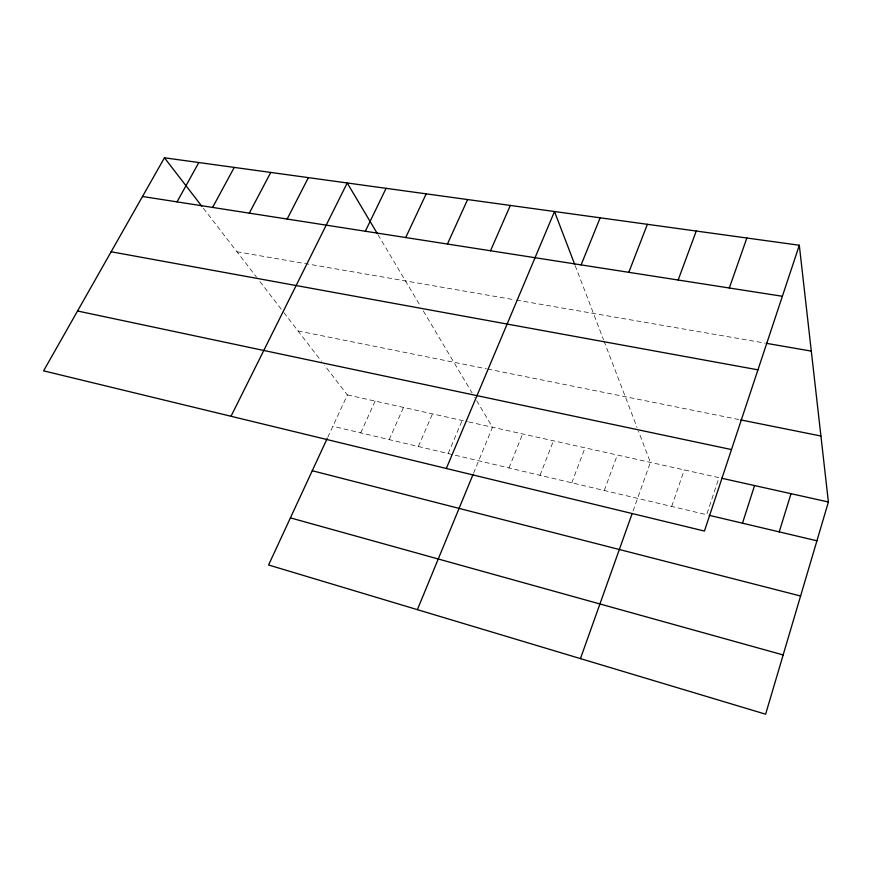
<?xml version="1.0" encoding="UTF-8"?>
<svg xmlns="http://www.w3.org/2000/svg" width="872" height="872" viewBox="0 0 872 872"><rect width="100%" height="100%" fill="white"/><g stroke="black" fill="none" stroke-linecap="round" stroke-linejoin="round"><path stroke-width="0.65" stroke-dasharray="4.36 3.27" d="M671.691 506.436L684.28 469.921M633.05 511.057L650.403 462.378L638.457 431.139M604.274 490.489L617.332 455.021M571.77 482.805L585.025 447.827M540.008 475.295L553.469 440.807M508.986 467.959L522.633 433.94M473.561 473.224L492.495 427.226L474.728 397.36M448.154 453.571L462.138 420.468M418.342 446.519L432.479 413.873M389.195 439.619L403.474 407.42M360.714 432.883L375.123 401.098M327.752 437.319L347.394 394.929L324.58 365.357M236.955 251.779L515.036 299.87M516.366 300.099L765.006 343.088M298.028 330.946L486.423 368.802M487.71 369.063L739.456 419.65M347.394 394.929L467.414 421.645M468.733 421.939L718.986 477.649L706.647 514.709L332.864 426.288M203.394 208.277L256.651 277.307M259.932 281.569L281.373 309.353M283.847 312.558L321.419 361.259M377.968 234.688L420.587 306.345M423.345 310.977L472.079 392.912M575.149 265.546L603.533 339.797M604.013 341.05L637.083 427.542"/><path stroke-width="1.31" d="M799.308 245.239L704.434 531.059L43.6 370.84L164.448 157.799L799.308 245.239L828.4 502L765.627 714.201L268.576 564.991L327.174 438.551M779.23 531.876L791.013 493.683M742.486 523.189L754.553 485.562M729.319 288L746.857 238.023M580.447 658.611L632.146 513.586M678.165 280.021L696.248 231.047M628.799 272.326L647.373 224.322M581.123 264.892L600.154 217.815M417.383 609.659L473.049 474.466M446.311 468.482L554.494 211.525L574.67 264.303M490.511 250.765L510.327 205.443M447.423 244.04L467.588 199.557M405.72 237.544L426.19 193.857M365.335 231.244L386.089 188.33M231.015 416.282L347.209 182.978L377.293 233.543M287.15 219.057L308.383 177.626M249.305 213.15L270.745 172.449M212.615 207.427L234.252 167.413M177.027 201.879L198.827 162.541M142.507 196.494L782.369 296.273M766.325 343.317L811.298 351.1M111.147 251.768L757.942 369.837M740.753 419.912L820.923 436.022M77.543 310.999L731.477 449.571M721.624 478.238L828.4 502M709.209 515.319L816.922 540.793M312.263 470.727L800.594 596.012M290.42 517.87L783.154 654.937M164.448 157.799L201.781 206.195"/></g></svg>
